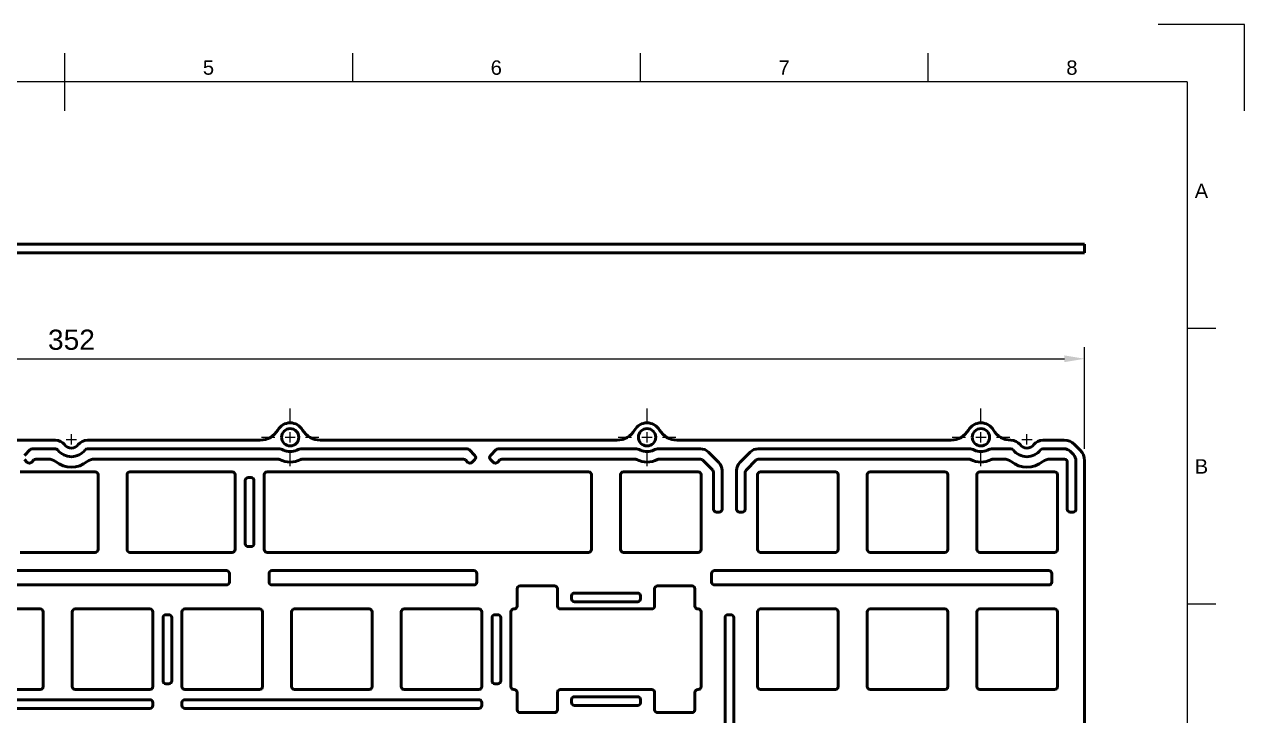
# Model space of a CAD drawing. Header units: millimetres. Extents: x 0 to 420, y 0 to 297.
# Drawn here: x 208 to 420, y 177 to 297 of the extents above; entities that cross this region are included whole.
import ezdxf
from ezdxf.enums import TextEntityAlignment as Align

# ---------------------------------------------------------------- set-up
doc = ezdxf.new("R2010")
doc.units = ezdxf.units.MM
doc.header["$LTSCALE"] = 0.75
doc.linetypes.add('CENTER2', pattern=[28.575, 19.05, -3.175, 3.175, -3.175])
for name, color, linetype, lineweight in [('Border', 7, 'Continuous', 25), ('Center Lines', 7, 'CENTER2', 25), ('Dimensions', 7, 'Continuous', 25), ('Visible', 7, 'Continuous', 50)]:
    doc.layers.add(name, color=color, linetype=linetype, lineweight=lineweight)
doc.styles.add('FusionTitle', font='arial.ttf')
doc.styles.get("Standard").update_dxf_attribs({"font": 'arial.ttf'})
doc.dimstyles.new('ISO-25', dxfattribs={"dimtxt": 3.5, "dimasz": 3.5, "dimexe": 2, "dimexo": 2, "dimgap": 1.5, "dimtad": 1, "dimdsep": 46, "dimtxsty": 'Standard', "dimcen": 0, "dimclrd": 256, "dimclre": 256, "dimclrt": 256, "dimazin": 2, "dimtp": 0.1, "dimtm": 0.1, "dimtfac": 0.714, "dimtmove": 0, "dimatfit": 3, "dimfxl": 1, "dimarcsym": 0})

# ---------------------------------------------------------------- blocks, each defined once
blk = doc.blocks.new('ISO_A3_SHEET')
at = {"layer": 'Border'}
for p, q in [((215, 292), (215, 282)), ((265, 292), (265, 287)), ((315, 292), (315, 287)), ((365, 292), (365, 287)), ((410, 287), (20, 287)), ((410, 287), (410, 10)), ((415, 244.16666), (410, 244.16666)), ((415, 196.33333), (410, 196.33333))]:
    blk.add_line(p, q, dxfattribs=at)
at = {"layer": 'Defpoints'}
for p, q in [((420, 297), (405, 297)), ((420, 282), (420, 297))]:
    blk.add_line(p, q, dxfattribs=at)
at = {"layer": 'Border', "style": 'FusionTitle'}
for s, p in [('5', (240, 289.5)), ('6', (290, 289.5)), ('7', (340, 289.5)), ('8', (390, 289.5)), ('A', (412.5, 268.08333)), ('B', (412.5, 220.25))]:
    blk.add_text(s, height=2.5, dxfattribs=at).set_placement(p, align=Align.MIDDLE)
blk = doc.blocks.new('*U8')
at = {"layer": 'Center Lines', "color": 0, "ltscale": 0.75, "transparency": 16777216}
for p, q in [((0, 2.678906), (0, 5)), ((-5, 0), (-2.678906, 0)), ((2.678906, 0), (5, 0)), ((0, -5), (0, -2.678906))]:
    blk.add_line(p, q, dxfattribs=at)
at = {"layer": 'Center Lines', "color": 0, "linetype": 'Continuous', "ltscale": 0.75, "transparency": 16777216}
for p, q in [((-0.892969, 0), (0.892969, 0)), ((0, -0.892969), (0, 0.892969))]:
    blk.add_line(p, q, dxfattribs=at)
blk = doc.blocks.new('*U9')
at = {"layer": 'Center Lines', "color": 0, "ltscale": 0.75, "transparency": 16777216}
for p, q in [((0, 2.678906), (0, 5)), ((-5, 0), (-2.678906, 0)), ((2.678906, 0), (5, 0)), ((0, -5), (0, -2.678906))]:
    blk.add_line(p, q, dxfattribs=at)
at = {"layer": 'Center Lines', "color": 0, "linetype": 'Continuous', "ltscale": 0.75, "transparency": 16777216}
for p, q in [((-0.892969, 0), (0.892969, 0)), ((0, -0.892969), (0, 0.892969))]:
    blk.add_line(p, q, dxfattribs=at)
blk = doc.blocks.new('*U10')
at = {"layer": 'Center Lines', "color": 0, "ltscale": 0.75, "transparency": 16777216}
for p, q in [((0, 2.678906), (0, 5)), ((-5, 0), (-2.678906, 0)), ((2.678906, 0), (5, 0)), ((0, -5), (0, -2.678906))]:
    blk.add_line(p, q, dxfattribs=at)
at = {"layer": 'Center Lines', "color": 0, "linetype": 'Continuous', "ltscale": 0.75, "transparency": 16777216}
for p, q in [((-0.892969, 0), (0.892969, 0)), ((0, -0.892969), (0, 0.892969))]:
    blk.add_line(p, q, dxfattribs=at)
blk = doc.blocks.new('*U20')
at = {"layer": 'Center Lines', "color": 0, "linetype": 'Continuous', "ltscale": 0.75, "transparency": 16777216}
for p, q in [((-0.892969, 0), (0.892969, 0)), ((0, -0.892969), (0, 0.892969))]:
    blk.add_line(p, q, dxfattribs=at)
blk = doc.blocks.new('*U21')
at = {"layer": 'Center Lines', "color": 0, "linetype": 'Continuous', "ltscale": 0.75, "transparency": 16777216}
for p, q in [((-0.892969, 0), (0.892969, 0)), ((0, -0.892969), (0, 0.892969))]:
    blk.add_line(p, q, dxfattribs=at)
blk = doc.blocks.new('*D29')
at = {"layer": 'Defpoints', "color": 0, "transparency": 16777216}
for p in [(392.195971, 238.936398), (40.195971, 221.270918), (392.195971, 221.270918)]:
    blk.add_point(p, dxfattribs=at)
at = {"layer": 'Dimensions', "lineweight": -2, "transparency": 16777216}
for p, q in [((40.195971, 223.270918), (40.195971, 240.936398)), ((392.195971, 223.270918), (392.195971, 240.936398)), ((43.695971, 238.936398), (388.695971, 238.936398))]:
    blk.add_line(p, q, dxfattribs=at)
at = {"layer": 'Dimensions', "transparency": 16777216}
for points in [[(43.695971, 239.519732), (43.695971, 238.353065), (40.195971, 238.936398)], [(388.695971, 239.519732), (388.695971, 238.353065), (392.195971, 238.936398)]]:
    blk.add_solid(points, dxfattribs=at)
at = {"layer": 'Dimensions', "transparency": 16777216, "insert": (216.195971, 242.224598), "char_height": 3.5, "attachment_point": 5}
blk.add_mtext('352', dxfattribs=at)

msp = doc.modelspace()

# ---------------------------------------------------------------- linework, layer by layer
at = {"layer": 'Visible', "extrusion": (-1e-16, -1, 2.966e-13)}
for p, q in [((183.392001, 258.82844, 62.49975), (213.408568, 258.82844, 62.49975)), ((218.962722, 258.82844, 62.49975), (248.999819, 258.82844, 62.49975)), ((259.392124, 258.82844, 62.49975), (310.999819, 258.82844, 62.49975)), ((321.392124, 258.82844, 62.49975), (368.999819, 258.82844, 62.49975)), ((379.392124, 258.82844, 62.49975), (379.408568, 258.82844, 62.49975)), ((384.962722, 258.82844, 62.49975), (388.660437, 258.82844, 62.49975)), ((391.463738, 258.82844, 60.731983), (390.428204, 258.82844, 61.767517)), ((392.195971, 257.32844, 58.964216), (392.195971, 258.82844, 58.964216)), ((213.408568, 257.32844, 62.49975), (183.392001, 257.32844, 62.49975)), ((248.999819, 257.32844, 62.49975), (218.962722, 257.32844, 62.49975)), ((310.999819, 257.32844, 62.49975), (259.392124, 257.32844, 62.49975)), ((368.999819, 257.32844, 62.49975), (321.392124, 257.32844, 62.49975)), ((379.408568, 257.32844, 62.49975), (379.392124, 257.32844, 62.49975)), ((388.660437, 257.32844, 62.49975), (384.962722, 257.32844, 62.49975)), ((390.428204, 257.32844, 61.767517), (391.463738, 257.32844, 60.731983))]:
    msp.add_line(p, q, dxfattribs=at)
at = {"layer": 'Visible'}
for p, q in [((213.408568, 224.806452, 0.75), (183.392001, 224.806452, 0.75)), ((248.999819, 224.806452, 0.75), (218.962722, 224.806452, 0.75)), ((310.999819, 224.806452, 0.75), (259.392124, 224.806452, 0.75)), ((368.999819, 224.806452, 0.75), (321.392124, 224.806452, 0.75)), ((379.408568, 224.806452, 0.75), (379.392124, 224.806452, 0.75)), ((388.660437, 224.806452, 0.75), (384.962722, 224.806452, 0.75)), ((208.024775, 222.160505, 0.75), (209.024775, 223.160505, 0.75)), ((209.378328, 223.306952, 0.75), (213.077285, 223.306952, 0.75)), ((213.077285, 223.306952, 0.75), (213.408184, 223.306952, 0.75)), ((218.963106, 223.306952, 0.75), (252.133448, 223.306952, 0.75)), ((256.258494, 223.306952, 0.75), (284.926614, 223.306952, 0.75)), ((285.280168, 223.160505, 0.75), (286.280168, 222.160505, 0.75)), ((288.987275, 222.160505, 0.75), (289.987275, 223.160505, 0.75)), ((290.340828, 223.306952, 0.75), (314.133448, 223.306952, 0.75)), ((318.258494, 223.306952, 0.75), (325.460311, 223.306952, 0.75)), ((326.874525, 222.721165, 0.75), (328.654185, 220.941505, 0.75)), ((332.325758, 220.941505, 0.75), (334.105418, 222.721165, 0.75)), ((335.519631, 223.306952, 0.75), (372.133448, 223.306952, 0.75)), ((376.258494, 223.306952, 0.75), (379.408184, 223.306952, 0.75)), ((384.963106, 223.306952, 0.75), (388.624651, 223.306952, 0.75)), ((390.256631, 222.296292, 0.75), (389.685311, 222.867612, 0.75)), ((390.428204, 224.074219, 0.75), (391.463738, 223.038685, 0.75)), ((208.528328, 220.949845, 0.75), (208.024775, 221.453398, 0.75)), ((209.646095, 221.360505, 0.75), (209.235435, 220.949845, 0.75)), ((212.193658, 221.506952, 0.75), (209.999648, 221.506952, 0.75)), ((252.133448, 221.506952, 0.75), (220.177632, 221.506952, 0.75)), ((284.305294, 221.506952, 0.75), (256.258494, 221.506952, 0.75)), ((285.069508, 220.949845, 0.75), (284.658847, 221.360505, 0.75)), ((286.280168, 221.453398, 0.75), (285.776614, 220.949845, 0.75)), ((289.490828, 220.949845, 0.75), (288.987275, 221.453398, 0.75)), ((290.608595, 221.360505, 0.75), (290.197935, 220.949845, 0.75)), ((314.133448, 221.506952, 0.75), (290.962148, 221.506952, 0.75)), ((325.460311, 221.506952, 0.75), (318.258494, 221.506952, 0.75)), ((327.593525, 219.580845, 0.75), (325.813864, 221.360505, 0.75)), ((335.166078, 221.360505, 0.75), (333.386418, 219.580845, 0.75)), ((372.133448, 221.506952, 0.75), (335.519631, 221.506952, 0.75)), ((378.193658, 221.506952, 0.75), (376.258494, 221.506952, 0.75)), ((388.695971, 221.506952, 0.75), (386.177632, 221.506952, 0.75)), ((389.195971, 212.812952, 0.75), (389.195971, 221.006952, 0.75)), ((390.695971, 221.235631, 0.75), (390.695971, 212.812952, 0.75)), ((392.195971, 221.270918, 0.75), (392.195971, 161.370665, 0.75)), ((207.314971, 219.312952, 0.75), (220.314971, 219.312952, 0.75)), ((220.814971, 218.812952, 0.75), (220.814971, 205.812952, 0.75)), ((225.864971, 205.812952, 0.75), (225.864971, 218.812952, 0.75)), ((226.364971, 219.312952, 0.75), (244.127471, 219.312952, 0.75)), ((244.627471, 218.812952, 0.75), (244.627471, 205.812952, 0.75)), ((249.677471, 205.812952, 0.75), (249.677471, 218.812952, 0.75)), ((250.177471, 219.312952, 0.75), (306.039971, 219.312952, 0.75)), ((306.539971, 218.812952, 0.75), (306.539971, 205.812952, 0.75)), ((311.589971, 205.812952, 0.75), (311.589971, 218.812952, 0.75)), ((312.089971, 219.312952, 0.75), (325.089971, 219.312952, 0.75)), ((325.589971, 218.812952, 0.75), (325.589971, 205.812952, 0.75)), ((327.739971, 212.812952, 0.75), (327.739971, 219.227292, 0.75)), ((329.239971, 219.527292, 0.75), (329.239971, 212.812952, 0.75)), ((331.739971, 212.812952, 0.75), (331.739971, 219.527292, 0.75)), ((333.239971, 219.227292, 0.75), (333.239971, 212.812952, 0.75)), ((335.402471, 205.812952, 0.75), (335.402471, 218.812952, 0.75)), ((335.902471, 219.312952, 0.75), (348.902471, 219.312952, 0.75)), ((349.402471, 218.812952, 0.75), (349.402471, 205.812952, 0.75)), ((354.452471, 205.812952, 0.75), (354.452471, 218.812952, 0.75)), ((354.952471, 219.312952, 0.75), (367.952471, 219.312952, 0.75)), ((368.452471, 218.812952, 0.75), (368.452471, 205.812952, 0.75)), ((373.502471, 205.812952, 0.75), (373.502471, 218.812952, 0.75)), ((374.002471, 219.312952, 0.75), (387.002471, 219.312952, 0.75)), ((387.502471, 218.812952, 0.75), (387.502471, 205.812952, 0.75)), ((246.402221, 206.812952, 0.75), (246.402221, 217.812952, 0.75)), ((246.902221, 218.312952, 0.75), (247.402221, 218.312952, 0.75)), ((247.902221, 217.812952, 0.75), (247.902221, 206.812952, 0.75)), ((328.739971, 212.312952, 0.75), (328.239971, 212.312952, 0.75)), ((332.739971, 212.312952, 0.75), (332.239971, 212.312952, 0.75)), ((390.195971, 212.312952, 0.75), (389.695971, 212.312952, 0.75)), ((247.402221, 206.312952, 0.75), (246.902221, 206.312952, 0.75)), ((220.314971, 205.312952, 0.75), (207.314971, 205.312952, 0.75)), ((244.127471, 205.312952, 0.75), (226.364971, 205.312952, 0.75)), ((306.039971, 205.312952, 0.75), (250.177471, 205.312952, 0.75)), ((325.089971, 205.312952, 0.75), (312.089971, 205.312952, 0.75)), ((348.902471, 205.312952, 0.75), (335.902471, 205.312952, 0.75)), ((367.952471, 205.312952, 0.75), (354.952471, 205.312952, 0.75)), ((387.002471, 205.312952, 0.75), (374.002471, 205.312952, 0.75)), ((145.214971, 202.156702, 0.75), (243.126971, 202.156702, 0.75)), ((243.626971, 201.656702, 0.75), (243.626971, 200.156702, 0.75)), ((250.527471, 200.156702, 0.75), (250.527471, 201.656702, 0.75)), ((251.027471, 202.156702, 0.75), (286.127471, 202.156702, 0.75)), ((286.627471, 201.656702, 0.75), (286.627471, 200.156702, 0.75)), ((327.402471, 200.156702, 0.75), (327.402471, 201.656702, 0.75)), ((327.902471, 202.156702, 0.75), (386.002471, 202.156702, 0.75)), ((386.502471, 201.656702, 0.75), (386.502471, 200.156702, 0.75)), ((243.126971, 199.656702, 0.75), (145.214971, 199.656702, 0.75)), ((286.127471, 199.656702, 0.75), (251.027471, 199.656702, 0.75)), ((294.126971, 199.500452, 0.75), (300.126971, 199.500452, 0.75)), ((318.002971, 199.500452, 0.75), (324.002971, 199.500452, 0.75)), ((386.002471, 199.656702, 0.75), (327.902471, 199.656702, 0.75)), ((293.626971, 196.000452, 0.75), (293.626971, 199.000452, 0.75)), ((300.626971, 199.000452, 0.75), (300.626971, 196.000452, 0.75)), ((303.064971, 197.250452, 0.75), (303.064971, 197.75055, 0.75)), ((303.564975, 198.25055, 0.75), (314.564975, 198.250464, 0.75)), ((315.064971, 197.750464, 0.75), (315.064971, 197.250452, 0.75)), ((317.502971, 196.000452, 0.75), (317.502971, 199.000452, 0.75)), ((324.502971, 199.000452, 0.75), (324.502971, 196.000452, 0.75)), ((197.789971, 195.500452, 0.75), (210.789971, 195.500452, 0.75)), ((216.839971, 195.500452, 0.75), (229.839971, 195.500452, 0.75)), ((235.889971, 195.500452, 0.75), (248.889971, 195.500452, 0.75)), ((254.939971, 195.500452, 0.75), (267.939971, 195.500452, 0.75)), ((273.989971, 195.500452, 0.75), (286.989971, 195.500452, 0.75)), ((293.039971, 195.500452, 0.75), (293.126971, 195.500452, 0.75)), ((301.126971, 195.500452, 0.75), (317.002971, 195.500452, 0.75)), ((314.564971, 196.750452, 0.75), (303.564971, 196.750452, 0.75)), ((325.002971, 195.500452, 0.75), (325.089971, 195.500452, 0.75)), ((335.902471, 195.500452, 0.75), (348.902471, 195.500452, 0.75)), ((354.952471, 195.500452, 0.75), (367.952471, 195.500452, 0.75)), ((374.002471, 195.500452, 0.75), (387.002471, 195.500452, 0.75)), ((211.289971, 195.000452, 0.75), (211.289971, 182.000452, 0.75)), ((216.339971, 182.000452, 0.75), (216.339971, 195.000452, 0.75)), ((230.339971, 195.000452, 0.75), (230.339971, 182.000452, 0.75)), ((232.114971, 183.000452, 0.75), (232.114971, 194.000452, 0.75)), ((232.614971, 194.500452, 0.75), (233.114971, 194.500452, 0.75)), ((233.614971, 194.000452, 0.75), (233.614971, 183.000452, 0.75)), ((235.389971, 182.000452, 0.75), (235.389971, 195.000452, 0.75)), ((249.389971, 195.000452, 0.75), (249.389971, 182.000452, 0.75)), ((254.439971, 182.000452, 0.75), (254.439971, 195.000452, 0.75)), ((268.439971, 195.000452, 0.75), (268.439971, 182.000452, 0.75)), ((273.489971, 182.000452, 0.75), (273.489971, 195.000452, 0.75)), ((287.489971, 195.000452, 0.75), (287.489971, 182.000452, 0.75)), ((289.264971, 183.000452, 0.75), (289.264971, 194.000452, 0.75)), ((289.764971, 194.500452, 0.75), (290.264971, 194.500452, 0.75)), ((290.764971, 194.000452, 0.75), (290.764971, 183.000452, 0.75)), ((292.539971, 182.000452, 0.75), (292.539971, 195.000452, 0.75)), ((325.589971, 195.000452, 0.75), (325.589971, 182.000452, 0.75)), ((329.739971, 125.850452, 0.75), (329.739971, 194.000452, 0.75)), ((330.239971, 194.500452, 0.75), (330.739971, 194.500452, 0.75)), ((331.239971, 194.000452, 0.75), (331.239971, 125.850452, 0.75)), ((335.402471, 182.000452, 0.75), (335.402471, 195.000452, 0.75)), ((349.402471, 195.000452, 0.75), (349.402471, 182.000452, 0.75)), ((354.452471, 182.000452, 0.75), (354.452471, 195.000452, 0.75)), ((368.452471, 195.000452, 0.75), (368.452471, 182.000452, 0.75)), ((373.502471, 182.000452, 0.75), (373.502471, 195.000452, 0.75)), ((387.502471, 195.000452, 0.75), (387.502471, 182.000452, 0.75)), ((233.114971, 182.500452, 0.75), (232.614971, 182.500452, 0.75)), ((290.264971, 182.500452, 0.75), (289.764971, 182.500452, 0.75)), ((210.789971, 181.500452, 0.75), (197.789971, 181.500452, 0.75)), ((229.839971, 181.500452, 0.75), (216.839971, 181.500452, 0.75)), ((248.889971, 181.500452, 0.75), (235.889971, 181.500452, 0.75)), ((267.939971, 181.500452, 0.75), (254.939971, 181.500452, 0.75)), ((286.989971, 181.500452, 0.75), (273.989971, 181.500452, 0.75)), ((293.126971, 181.500452, 0.75), (293.039971, 181.500452, 0.75)), ((293.626971, 178.000452, 0.75), (293.626971, 181.000452, 0.75)), ((300.626971, 181.000452, 0.75), (300.626971, 178.000452, 0.75)), ((317.002971, 181.500452, 0.75), (301.126971, 181.500452, 0.75)), ((303.564971, 180.250452, 0.75), (314.564971, 180.250452, 0.75)), ((317.502971, 178.000452, 0.75), (317.502971, 181.000452, 0.75)), ((324.502971, 181.000452, 0.75), (324.502971, 178.000452, 0.75)), ((325.089971, 181.500452, 0.75), (325.002971, 181.500452, 0.75)), ((348.902471, 181.500452, 0.75), (335.902471, 181.500452, 0.75)), ((367.952471, 181.500452, 0.75), (354.952471, 181.500452, 0.75)), ((387.002471, 181.500452, 0.75), (374.002471, 181.500452, 0.75)), ((140.639971, 179.725452, 0.75), (229.839971, 179.725452, 0.75)), ((229.839971, 178.225452, 0.75), (140.639971, 178.225452, 0.75)), ((230.339971, 179.225452, 0.75), (230.339971, 178.725452, 0.75)), ((235.389971, 178.725452, 0.75), (235.389971, 179.225452, 0.75)), ((235.889971, 179.725452, 0.75), (286.989971, 179.725452, 0.75)), ((286.989971, 178.225452, 0.75), (235.889971, 178.225452, 0.75)), ((287.489971, 179.225452, 0.75), (287.489971, 178.725452, 0.75)), ((303.064971, 179.2528, 0.75), (303.064971, 179.750452, 0.75)), ((314.564877, 178.750734, 0.75), (303.564877, 178.7528, 0.75)), ((315.064971, 179.750452, 0.75), (315.064971, 179.250734, 0.75)), ((300.126971, 177.500452, 0.75), (294.126971, 177.500452, 0.75)), ((324.002971, 177.500452, 0.75), (318.002971, 177.500452, 0.75))]:
    msp.add_line(p, q, dxfattribs=at)
at = {"layer": 'Visible', "extrusion": (0, 0, -1)}
for centre in [(-254.195971, 225.306452, -0.75), (-316.195971, 225.306452, -0.75), (-374.195971, 225.306452, -0.75)]:
    msp.add_circle(centre, 1.5, dxfattribs=at)
at = {"layer": 'Visible', "extrusion": (-1e-16, -1, 2.966e-13)}
for centre, radius, start, end in [((213.408568, 60.49975, -258.82844), 2, 37.490844, 90), ((216.185645, 62.629971, -258.82844), 1.5, 217.490844, 322.509156), ((218.962722, 60.49975, -258.82844), 2, 90, 142.509156), ((379.408568, 60.49975, -258.82844), 2, 37.490844, 90), ((382.185645, 62.629971, -258.82844), 1.5, 217.490844, 322.509156), ((384.962722, 60.49975, -258.82844), 2, 90, 142.509156), ((388.660437, 59.99975, -258.82844), 2.5, 45, 90), ((389.695971, 58.964216, -258.82844), 2.5, 0, 45), ((248.999819, 65.99975, -257.32844), 3.5, 270, 330), ((254.195971, 62.99975, -257.32844), 2.5, 30, 150), ((259.392124, 65.99975, -257.32844), 3.5, 210, 270), ((310.999819, 65.99975, -257.32844), 3.5, 270, 330), ((316.195971, 62.99975, -257.32844), 2.5, 30, 150), ((321.392124, 65.99975, -257.32844), 3.5, 210, 270), ((368.999819, 65.99975, -257.32844), 3.5, 270, 330), ((374.195971, 62.99975, -257.32844), 2.5, 30, 150), ((379.392124, 65.99975, -257.32844), 3.5, 210, 270)]:
    msp.add_arc(centre, radius, start, end, dxfattribs=at)
at = {"layer": 'Visible', "extrusion": (1e-16, 1, -2.966e-13)}
for centre, radius, start, end in [((-248.999819, 65.99975, 258.82844), 3.5, 210, 270), ((-254.195971, 62.99975, 258.82844), 2.5, 30, 150), ((-259.392124, 65.99975, 258.82844), 3.5, 270, 330), ((-310.999819, 65.99975, 258.82844), 3.5, 210, 270), ((-316.195971, 62.99975, 258.82844), 2.5, 30, 150), ((-321.392124, 65.99975, 258.82844), 3.5, 270, 330), ((-368.999819, 65.99975, 258.82844), 3.5, 210, 270), ((-374.195971, 62.99975, 258.82844), 2.5, 30, 150), ((-379.392124, 65.99975, 258.82844), 3.5, 270, 330), ((-213.408568, 60.49975, 257.32844), 2, 90, 142.509156), ((-216.185645, 62.629971, 257.32844), 1.5, 217.490844, 322.509156), ((-218.962722, 60.49975, 257.32844), 2, 37.490844, 90), ((-379.408568, 60.49975, 257.32844), 2, 90, 142.509156), ((-382.185645, 62.629971, 257.32844), 1.5, 217.490844, 322.509156), ((-384.962722, 60.49975, 257.32844), 2, 37.490844, 90), ((-388.660437, 59.99975, 257.32844), 2.5, 90, 135), ((-389.695971, 58.964216, 257.32844), 2.5, 135, 180)]:
    msp.add_arc(centre, radius, start, end, dxfattribs=at)
at = {"layer": 'Visible'}
for centre, radius, start, end in [((254.195971, 225.306452, 0.75), 2.5, 30, 150), ((316.195971, 225.306452, 0.75), 2.5, 30, 150), ((374.195971, 225.306452, 0.75), 2.5, 30, 150), ((248.999819, 228.306452, 0.75), 3.5, 270, 330), ((259.392124, 228.306452, 0.75), 3.5, 210, 270), ((310.999819, 228.306452, 0.75), 3.5, 270, 330), ((321.392124, 228.306452, 0.75), 3.5, 210, 270), ((368.999819, 228.306452, 0.75), 3.5, 270, 330), ((379.392124, 228.306452, 0.75), 3.5, 210, 270), ((209.378328, 222.806952, 0.75), 0.5, 90, 135), ((213.408184, 222.806952, 0.75), 0.5, 37.480529, 90), ((216.185645, 224.936673, 0.75), 3, 217.480529, 322.519471), ((218.963106, 222.806952, 0.75), 0.5, 90, 142.519471), ((252.133448, 221.306952, 0.75), 2, 62.720062, 90), ((254.195971, 225.306452, 0.75), 2.5, 242.720062, 297.279938), ((256.258494, 221.306952, 0.75), 2, 90, 117.279938), ((284.926614, 222.806952, 0.75), 0.5, 45, 90), ((290.340828, 222.806952, 0.75), 0.5, 90, 135), ((316.195971, 225.306452, 0.75), 2.5, 242.720062, 297.279938), ((325.460311, 221.306952, 0.75), 2, 45, 90), ((335.519631, 221.306952, 0.75), 2, 90, 135), ((374.195971, 225.306452, 0.75), 2.5, 242.720062, 297.279938), ((379.408184, 222.806952, 0.75), 0.5, 37.480529, 90), ((382.185645, 224.936673, 0.75), 3, 217.480529, 322.519471), ((384.963106, 222.806952, 0.75), 0.5, 90, 142.519471), ((388.624651, 221.806952, 0.75), 1.5, 45, 90), ((208.881881, 221.303398, 0.75), 0.5, 225, 315), ((285.423061, 221.303398, 0.75), 0.5, 225, 315), ((289.844381, 221.303398, 0.75), 0.5, 225, 315), ((314.133448, 221.006952, 0.75), 0.5, 62.720063, 90), ((318.258494, 221.006952, 0.75), 0.5, 90, 117.279937), ((372.133448, 221.006952, 0.75), 0.5, 62.720063, 90), ((376.258494, 221.006952, 0.75), 0.5, 90, 117.279937), ((389.195971, 221.235631, 0.75), 1.5, 0, 45), ((389.695971, 212.812952, 0.75), 0.5, 180, 270), ((243.126971, 201.656702, 0.75), 0.5, 0, 90), ((386.002471, 201.656702, 0.75), 0.5, 0, 90), ((243.126971, 200.156702, 0.75), 0.5, 270, 0), ((251.027471, 200.156702, 0.75), 0.5, 180, 270), ((286.127471, 200.156702, 0.75), 0.5, 270, 0), ((327.902471, 200.156702, 0.75), 0.5, 180, 270), ((386.002471, 200.156702, 0.75), 0.5, 270, 0), ((293.126971, 196.000452, 0.75), 0.5, 270, 0), ((301.126971, 196.000452, 0.75), 0.5, 180, 270), ((317.002971, 196.000452, 0.75), 0.5, 270, 0), ((325.002971, 196.000452, 0.75), 0.5, 180, 270), ((293.126971, 181.000452, 0.75), 0.5, 0, 90), ((301.126971, 181.000452, 0.75), 0.5, 90, 180), ((317.002971, 181.000452, 0.75), 0.5, 0, 90), ((325.002971, 181.000452, 0.75), 0.5, 90, 180), ((229.839971, 179.225452, 0.75), 0.5, 0, 90), ((229.839971, 178.725452, 0.75), 0.5, 270, 0), ((235.889971, 179.225452, 0.75), 0.5, 90, 180), ((235.889971, 178.725452, 0.75), 0.5, 180, 270), ((286.989971, 179.225452, 0.75), 0.5, 0, 90), ((286.989971, 178.725452, 0.75), 0.5, 270, 0)]:
    msp.add_arc(centre, radius, start, end, dxfattribs=at)
at = {"layer": 'Visible', "extrusion": (0, 0, -1)}
for centre, radius, start, end in [((-213.408568, 222.806452, -0.75), 2, 90, 142.509156), ((-218.962722, 222.806452, -0.75), 2, 37.490844, 90), ((-379.408568, 222.806452, -0.75), 2, 90, 142.509156), ((-384.962722, 222.806452, -0.75), 2, 37.490844, 90), ((-388.660437, 222.306452, -0.75), 2.5, 90, 135), ((-216.185645, 224.936673, -0.75), 1.5, 217.490844, 322.509156), ((-314.133448, 221.306952, -0.75), 2, 90, 117.279938), ((-318.258494, 221.306952, -0.75), 2, 62.720062, 90), ((-372.133448, 221.306952, -0.75), 2, 90, 117.279938), ((-376.258494, 221.306952, -0.75), 2, 62.720062, 90), ((-382.185645, 224.936673, -0.75), 1.5, 217.490844, 322.509156), ((-389.695971, 221.270918, -0.75), 2.5, 135, 180), ((-209.999648, 221.006952, -0.75), 0.5, 45, 90), ((-212.193658, 219.506952, -0.75), 2, 90, 127.890317), ((-216.185645, 224.636673, -0.75), 4.5, 232.109683, 307.890317), ((-220.177632, 219.506952, -0.75), 2, 52.109683, 90), ((-252.133448, 221.006952, -0.75), 0.5, 90, 117.279937), ((-254.195971, 225.006452, -0.75), 4, 242.720063, 297.279937), ((-256.258494, 221.006952, -0.75), 0.5, 62.720063, 90), ((-284.305294, 221.006952, -0.75), 0.5, 90, 135), ((-285.926614, 221.806952, -0.75), 0.5, 135, 225), ((-289.340828, 221.806952, -0.75), 0.5, 315, 45), ((-290.962148, 221.006952, -0.75), 0.5, 45, 90), ((-316.195971, 225.006452, -0.75), 4, 242.720063, 297.279937), ((-325.460311, 221.006952, -0.75), 0.5, 90, 135), ((-327.239971, 219.527292, -0.75), 2, 135, 180), ((-333.739971, 219.527292, -0.75), 2, 0, 45), ((-335.519631, 221.006952, -0.75), 0.5, 45, 90), ((-374.195971, 225.006452, -0.75), 4, 242.720063, 297.279937), ((-378.193658, 219.506952, -0.75), 2, 90, 127.890317), ((-382.185645, 224.636673, -0.75), 4.5, 232.109683, 307.890317), ((-386.177632, 219.506952, -0.75), 2, 52.109683, 90), ((-388.695971, 221.006952, -0.75), 0.5, 90, 180), ((-220.314971, 218.812952, -0.75), 0.5, 90, 180), ((-226.364971, 218.812952, -0.75), 0.5, 0, 90), ((-244.127471, 218.812952, -0.75), 0.5, 90, 180), ((-250.177471, 218.812952, -0.75), 0.5, 0, 90), ((-306.039971, 218.812952, -0.75), 0.5, 90, 180), ((-312.089971, 218.812952, -0.75), 0.5, 0, 90), ((-325.089971, 218.812952, -0.75), 0.5, 90, 180), ((-327.239971, 219.227292, -0.75), 0.5, 135, 180), ((-333.739971, 219.227292, -0.75), 0.5, 0, 45), ((-335.902471, 218.812952, -0.75), 0.5, 0, 90), ((-348.902471, 218.812952, -0.75), 0.5, 90, 180), ((-354.952471, 218.812952, -0.75), 0.5, 0, 90), ((-367.952471, 218.812952, -0.75), 0.5, 90, 180), ((-374.002471, 218.812952, -0.75), 0.5, 0, 90), ((-387.002471, 218.812952, -0.75), 0.5, 90, 180), ((-246.902221, 217.812952, -0.75), 0.5, 0, 90), ((-247.402221, 217.812952, -0.75), 0.5, 90, 180), ((-328.239971, 212.812952, -0.75), 0.5, 270, 0), ((-328.739971, 212.812952, -0.75), 0.5, 180, 270), ((-332.239971, 212.812952, -0.75), 0.5, 270, 0), ((-332.739971, 212.812952, -0.75), 0.5, 180, 270), ((-390.195971, 212.812952, -0.75), 0.5, 180, 270), ((-220.314971, 205.812952, -0.75), 0.5, 180, 270), ((-226.364971, 205.812952, -0.75), 0.5, 270, 0), ((-244.127471, 205.812952, -0.75), 0.5, 180, 270), ((-246.902221, 206.812952, -0.75), 0.5, 270, 0), ((-247.402221, 206.812952, -0.75), 0.5, 180, 270), ((-250.177471, 205.812952, -0.75), 0.5, 270, 0), ((-306.039971, 205.812952, -0.75), 0.5, 180, 270), ((-312.089971, 205.812952, -0.75), 0.5, 270, 0), ((-325.089971, 205.812952, -0.75), 0.5, 180, 270), ((-335.902471, 205.812952, -0.75), 0.5, 270, 0), ((-348.902471, 205.812952, -0.75), 0.5, 180, 270), ((-354.952471, 205.812952, -0.75), 0.5, 270, 0), ((-367.952471, 205.812952, -0.75), 0.5, 180, 270), ((-374.002471, 205.812952, -0.75), 0.5, 270, 0), ((-387.002471, 205.812952, -0.75), 0.5, 180, 270), ((-251.027471, 201.656702, -0.75), 0.5, 0, 90), ((-286.127471, 201.656702, -0.75), 0.5, 90, 180), ((-327.902471, 201.656702, -0.75), 0.5, 0, 90), ((-294.126971, 199.000452, -0.75), 0.5, 0, 90), ((-300.126971, 199.000452, -0.75), 0.5, 90, 180), ((-318.002971, 199.000452, -0.75), 0.5, 0, 90), ((-324.002971, 199.000452, -0.75), 0.5, 90, 180), ((-303.564971, 197.75055, -0.75), 0.5, 0, 90.000451), ((-303.564971, 197.250452, -0.75), 0.5, 270, 0), ((-314.564971, 197.250452, -0.75), 0.5, 180, 270), ((-314.564971, 197.750464, -0.75), 0.5, 90.000451, 180), ((-210.789971, 195.000452, -0.75), 0.5, 90, 180), ((-216.839971, 195.000452, -0.75), 0.5, 0, 90), ((-229.839971, 195.000452, -0.75), 0.5, 90, 180), ((-235.889971, 195.000452, -0.75), 0.5, 0, 90), ((-248.889971, 195.000452, -0.75), 0.5, 90, 180), ((-254.939971, 195.000452, -0.75), 0.5, 0, 90), ((-267.939971, 195.000452, -0.75), 0.5, 90, 180), ((-273.989971, 195.000452, -0.75), 0.5, 0, 90), ((-286.989971, 195.000452, -0.75), 0.5, 90, 180), ((-293.039971, 195.000452, -0.75), 0.5, 0, 90), ((-325.089971, 195.000452, -0.75), 0.5, 90, 180), ((-335.902471, 195.000452, -0.75), 0.5, 0, 90), ((-348.902471, 195.000452, -0.75), 0.5, 90, 180), ((-354.952471, 195.000452, -0.75), 0.5, 0, 90), ((-367.952471, 195.000452, -0.75), 0.5, 90, 180), ((-374.002471, 195.000452, -0.75), 0.5, 0, 90), ((-387.002471, 195.000452, -0.75), 0.5, 90, 180), ((-232.614971, 194.000452, -0.75), 0.5, 0, 90), ((-233.114971, 194.000452, -0.75), 0.5, 90, 180), ((-289.764971, 194.000452, -0.75), 0.5, 0, 90), ((-290.264971, 194.000452, -0.75), 0.5, 90, 180), ((-330.239971, 194.000452, -0.75), 0.5, 0, 90), ((-330.739971, 194.000452, -0.75), 0.5, 90, 180), ((-232.614971, 183.000452, -0.75), 0.5, 270, 0), ((-233.114971, 183.000452, -0.75), 0.5, 180, 270), ((-289.764971, 183.000452, -0.75), 0.5, 270, 0), ((-290.264971, 183.000452, -0.75), 0.5, 180, 270), ((-210.789971, 182.000452, -0.75), 0.5, 180, 270), ((-216.839971, 182.000452, -0.75), 0.5, 270, 0), ((-229.839971, 182.000452, -0.75), 0.5, 180, 270), ((-235.889971, 182.000452, -0.75), 0.5, 270, 0), ((-248.889971, 182.000452, -0.75), 0.5, 180, 270), ((-254.939971, 182.000452, -0.75), 0.5, 270, 0), ((-267.939971, 182.000452, -0.75), 0.5, 180, 270), ((-273.989971, 182.000452, -0.75), 0.5, 270, 0), ((-286.989971, 182.000452, -0.75), 0.5, 180, 270), ((-293.039971, 182.000452, -0.75), 0.5, 270, 0), ((-303.564971, 179.750452, -0.75), 0.5, 0, 90), ((-314.564971, 179.750452, -0.75), 0.5, 90, 180), ((-325.089971, 182.000452, -0.75), 0.5, 180, 270), ((-335.902471, 182.000452, -0.75), 0.5, 270, 0), ((-348.902471, 182.000452, -0.75), 0.5, 180, 270), ((-354.952471, 182.000452, -0.75), 0.5, 270, 0), ((-367.952471, 182.000452, -0.75), 0.5, 180, 270), ((-374.002471, 182.000452, -0.75), 0.5, 270, 0), ((-387.002471, 182.000452, -0.75), 0.5, 180, 270), ((-303.564971, 179.2528, -0.75), 0.5, 270.010763, 0), ((-314.564971, 179.250734, -0.75), 0.5, 180, 270.010763), ((-294.126971, 178.000452, -0.75), 0.5, 270, 0), ((-300.126971, 178.000452, -0.75), 0.5, 180, 270), ((-318.002971, 178.000452, -0.75), 0.5, 270, 0), ((-324.002971, 178.000452, -0.75), 0.5, 180, 270)]:
    msp.add_arc(centre, radius, start, end, dxfattribs=at)

# ---------------------------------------------------------------- block references
at = {"layer": 'Border'}
msp.add_blockref('ISO_A3_SHEET', (0, 0), dxfattribs=at)
at = {"layer": 'Center Lines', "ltscale": 0.75}
for name, p in [('*U8', (254.195971, 225.306452)), ('*U9', (316.195971, 225.306452)), ('*U10', (374.195971, 225.306452)), ('*U21', (216.185645, 224.936673)), ('*U20', (382.185645, 224.936673))]:
    msp.add_blockref(name, p, dxfattribs=at)

# ---------------------------------------------------------------- dimensions: what is measured, and where the dimension line sits
at = {"layer": 'Dimensions'}
dim = msp.add_linear_dim(base=(392.195971, 238.936398), p1=(40.195971, 221.270918), p2=(392.195971, 221.270918), angle=180, dimstyle='ISO-25', override={"dimlfac": 1, "dimclrd": 256, "dimclre": 256}, dxfattribs=at)
dim.commit()
dim.dimension.update_dxf_attribs({"geometry": '*D29', "text_midpoint": (216.195971, 242.224598)})

doc.saveas('drawing.dxf')
